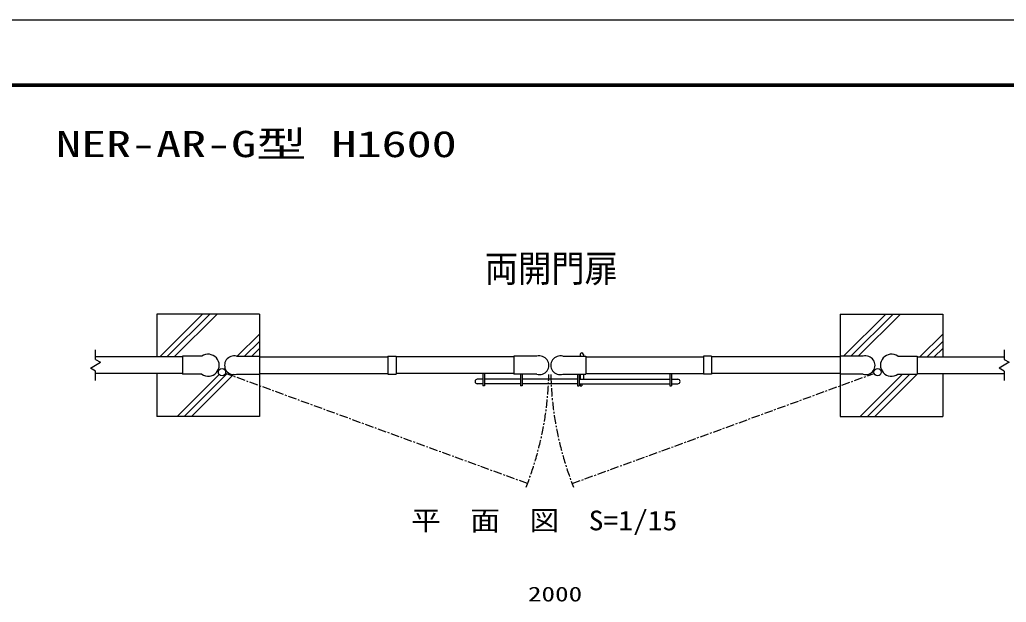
# Model space of a CAD drawing. Units: millimetres, scale not verified. Extents: x -4455 to 4455, y -3150 to 3150.
# Drawn here: x -160 to 2727, y 1444 to 3150 of the extents above; entities that cross this region are included whole.
import ezdxf
from ezdxf.enums import TextEntityAlignment as Align

# ---------------------------------------------------------------- set-up
doc = ezdxf.new("R2010")
doc.units = ezdxf.units.MM
doc.header["$LTSCALE"] = 20
doc.linetypes.add('USER1', pattern=[2, 1.25, -0.25, 0.25, -0.25])
for name, color, linetype, lineweight in [('0-0_1', 7, 'Continuous', 25), ('0-1_0', 7, 'Continuous', 25), ('0-4_EXTCNT-LMEC0', 1, 'Continuous', 25)]:
    doc.layers.add(name, color=color, linetype=linetype, lineweight=lineweight)
doc.layers.add('0-3_10', color=7, linetype='Continuous')
doc.styles.add('ＭＳ ゴシック', font='')
doc.styles.get('ＭＳ ゴシック').set_extended_font_data('MS Gothic')

msp = doc.modelspace()

# ---------------------------------------------------------------- linework, layer by layer
at = {"layer": '0-0_1'}
for p, q in [((541.15, 2287.83), (241.15, 2287.83)), ((241.15, 2287.83), (241.15, 2162.13)), ((541.15, 2287.83), (541.15, 2164.13)), ((2241.15, 2287.83), (2541.15, 2287.83)), ((2241.15, 2287.83), (2241.15, 2164.13)), ((2541.15, 2287.83), (2541.15, 2162.13)), ((1479.75, 2169.13), (1479.75, 2164.13)), ((1489.75, 2169.13), (1489.75, 2164.13)), ((316.15, 2162.13), (61.3, 2162.13)), ((372.49, 2164.13), (316.15, 2164.13)), ((316.15, 2164.13), (316.15, 2111.53)), ((474.24, 2164.13), (541.55, 2164.13)), ((541.55, 2164.13), (541.55, 2111.53)), ((541.55, 2162.13), (917.43, 2162.13)), ((917.43, 2164.13), (941.68, 2164.13)), ((917.43, 2164.13), (917.43, 2111.53)), ((941.68, 2164.13), (941.68, 2111.53)), ((1285.75, 2162.13), (941.68, 2162.13)), ((1353.07, 2164.13), (1285.75, 2164.13)), ((1285.75, 2164.13), (1285.75, 2111.53)), ((1429.24, 2164.13), (1496.55, 2164.13)), ((1496.55, 2164.13), (1496.55, 2111.53)), ((1496.55, 2162.13), (1840.63, 2162.13)), ((1864.88, 2164.13), (1840.63, 2164.13)), ((1840.63, 2164.13), (1840.63, 2111.53)), ((1864.88, 2164.13), (1864.88, 2111.53)), ((2240.75, 2162.13), (1864.88, 2162.13)), ((2308.07, 2164.13), (2240.75, 2164.13)), ((2240.75, 2164.13), (2240.75, 2111.53)), ((2409.82, 2164.13), (2466.15, 2164.13)), ((2466.15, 2164.13), (2466.15, 2111.53)), ((2466.15, 2162.13), (2721, 2162.13)), ((316.15, 2113.53), (61.3, 2113.53)), ((241.15, 2113.53), (241.15, 1987.83)), ((372.49, 2111.53), (316.15, 2111.53)), ((474.24, 2111.53), (541.55, 2111.53)), ((541.15, 2111.53), (541.15, 1987.83)), ((541.55, 2113.53), (917.43, 2113.53)), ((917.43, 2111.53), (941.68, 2111.53)), ((1285.75, 2113.53), (941.68, 2113.53)), ((1195.05, 2113.53), (1195.05, 2077.53)), ((1200.05, 2113.53), (1200.05, 2077.53)), ((1353.07, 2111.53), (1285.75, 2111.53)), ((1305.05, 2111.53), (1305.05, 2077.53)), ((1310.05, 2111.53), (1310.05, 2077.53)), ((1429.24, 2111.53), (1496.55, 2111.53)), ((1472.25, 2111.53), (1472.25, 2077.53)), ((1477.25, 2111.53), (1477.25, 2077.53)), ((1479.75, 2111.53), (1479.75, 2096.78)), ((1489.75, 2111.53), (1489.75, 2096.78)), ((1496.55, 2113.53), (1840.63, 2113.53)), ((1742.25, 2113.53), (1742.25, 2077.53)), ((1747.25, 2113.53), (1747.25, 2077.53)), ((1864.88, 2111.53), (1840.63, 2111.53)), ((2240.75, 2113.53), (1864.88, 2113.53)), ((2308.07, 2111.53), (2240.75, 2111.53)), ((2241.15, 2111.53), (2241.15, 1987.83)), ((2409.82, 2111.53), (2466.15, 2111.53)), ((2466.15, 2113.53), (2721, 2113.53)), ((2541.15, 2113.53), (2541.15, 1987.83)), ((1195.05, 2096.78), (1178.75, 2096.78)), ((1195.05, 2083.78), (1178.75, 2083.78)), ((1305.05, 2096.78), (1200.05, 2096.78)), ((1305.05, 2083.78), (1200.05, 2083.78)), ((1472.25, 2096.78), (1310.05, 2096.78)), ((1472.25, 2083.78), (1310.05, 2083.78)), ((1477.25, 2096.78), (1742.25, 2096.78)), ((1477.25, 2083.78), (1742.25, 2083.78)), ((1484.75, 2083.78), (1484.75, 2077.78)), ((1747.25, 2096.78), (1765.75, 2096.78)), ((1747.25, 2083.78), (1765.75, 2083.78)), ((1200.05, 2077.53), (1195.05, 2077.53)), ((1310.05, 2077.53), (1305.05, 2077.53)), ((1472.25, 2077.53), (1477.25, 2077.53)), ((1742.25, 2077.53), (1747.25, 2077.53)), ((541.15, 1987.83), (241.15, 1987.83)), ((2241.15, 1987.83), (2541.15, 1987.83))]:
    msp.add_line(p, q, dxfattribs=at)
at = {"layer": '0-0_1', "color": 2}
for p, q in [((374.94, 2287.83), (249.24, 2162.13)), ((270.45, 2162.13), (396.15, 2287.83)), ((417.37, 2287.83), (291.67, 2162.13)), ((2374.94, 2287.83), (2251.24, 2164.13)), ((2272.45, 2164.13), (2396.15, 2287.83)), ((2417.37, 2287.83), (2293.67, 2164.13)), ((541.15, 2229.05), (476.24, 2164.13)), ((2541.15, 2229.05), (2474.24, 2162.13)), ((497.45, 2164.13), (541.15, 2207.83)), ((2495.45, 2162.13), (2541.15, 2207.83)), ((541.15, 2186.62), (518.67, 2164.13)), ((2541.15, 2186.62), (2516.67, 2162.13)), ((421.93, 2109.82), (299.94, 1987.83)), ((321.15, 1987.83), (444.85, 2111.53)), ((466.07, 2111.53), (342.37, 1987.83)), ((440.74, 2128.64), (438.28, 2126.18)), ((2423.64, 2111.53), (2299.94, 1987.83)), ((2321.15, 1987.83), (2444.85, 2111.53)), ((2468.07, 2113.53), (2342.37, 1987.83))]:
    msp.add_line(p, q, dxfattribs=at)
at = {"layer": '0-0_1', "color": 3, "linetype": 'USER1'}
for p, q in [((1325.82, 1791.39), (442.08, 2113.95)), ((1456.49, 1791.39), (2340.23, 2113.95))]:
    msp.add_line(p, q, dxfattribs=at)
at = {"layer": '0-0_1'}
msp.add_lwpolyline([(1479.75, 2083.78), (1479.75, 2077.78), (1484.75, 2077.78)], dxfattribs=at)
for centre in [(431.65, 2117.75), (2350.66, 2117.75)]:
    msp.add_circle(centre, 10.72, dxfattribs=at)
for centre, radius, start, end in [((391.15, 2137.83), 32.25, 234.63679, 125.36321), ((1484.75, 2169.13), 5, 0, 180), ((2391.15, 2137.83), 32.25, 54.63694, 305.36336), ((466.55, 2137.83), 27.4, 73.70962, 286.29067), ((1360.75, 2137.83), 27.4, 253.70947, 106.29053), ((1421.55, 2137.83), 27.4, 73.70962, 286.29067), ((2315.75, 2137.83), 27.4, 253.70947, 106.29053), ((1178.75, 2090.28), 6.5, 90, 270), ((1765.75, 2090.28), 6.5, 270, 90)]:
    msp.add_arc(centre, radius, start, end, dxfattribs=at)
at = {"layer": '0-0_1', "color": 3, "linetype": 'USER1'}
for centre, start, end in [((428.99, 2132.28), 338.52327, 358.72071), ((2353.32, 2132.28), 181.27915, 201.47658)]:
    msp.add_arc(centre, 959.59, start, end, dxfattribs=at)
at = {"layer": '0-1_0', "color": 3}
msp.add_lwpolyline([(-4455, 3150), (4455, 3150), (4455, -3150), (-4455, -3150)], close=True, dxfattribs=at)
at = {"layer": '0-1_0'}
for points in [[(-4155, 2962.5), (4155, 2962.5), (4155, -2962.5), (-4155, -2962.5)], [(-4153.13, 2960.62), (4153.12, 2960.62), (4153.12, -2960.63), (-4153.13, -2960.63)], [(-4151.25, 2958.75), (4151.25, 2958.75), (4151.25, -2958.75), (-4151.25, -2958.75)], [(-4149.38, 2956.87), (4149.37, 2956.87), (4149.37, -2956.88), (-4149.38, -2956.88)], [(-4147.5, 2955), (4147.5, 2955), (4147.5, -2955), (-4147.5, -2955)]]:
    msp.add_lwpolyline(points, close=True, dxfattribs=at)
at = {"layer": '0-4_EXTCNT-LMEC0', "color": 4}
for p, q in [((61.3, 2155.15), (61.3, 2182.83)), ((2721, 2182.83), (2721, 2155.15)), ((46.3, 2129.17), (76.3, 2146.49)), ((61.3, 2155.15), (76.3, 2146.49)), ((61.3, 2120.51), (46.3, 2129.17)), ((61.3, 2092.83), (61.3, 2120.51)), ((2721, 2120.51), (2706, 2129.17)), ((2721, 2120.51), (2721, 2092.83))]:
    msp.add_line(p, q, dxfattribs=at)
msp.add_lwpolyline([(2721, 2155.15), (2736, 2146.49), (2706, 2129.17)], dxfattribs=at)

# ---------------------------------------------------------------- texts
at = {"layer": '0-0_1', "style": 'ＭＳ ゴシック'}
for s, height, width, p in [('両開門扉', 79.33, 0.9, (1200.8, 2358.06)), ('平\u3000面\u3000図  S=1/15', 57.77, 1.1, (985.23, 1636.93))]:
    msp.add_text(s, height=height, dxfattribs=dict(at, width=width)).set_placement(p, align=Align.BOTTOM_LEFT)
at = {"layer": '0-3_10', "style": 'ＭＳ ゴシック', "width": 1.4}
msp.add_text('NER-AR-G型 H1600', height=76.97, dxfattribs=at).set_placement((-54.48, 2724.33), align=Align.BOTTOM_LEFT)
at = {"layer": '0-4_EXTCNT-LMEC0', "color": 3, "style": 'ＭＳ ゴシック', "width": 1.35}
msp.add_text('2000', height=43.26, dxfattribs=at).set_placement((1327.03, 1433.02), align=Align.BOTTOM_LEFT)

doc.saveas('drawing.dxf')
